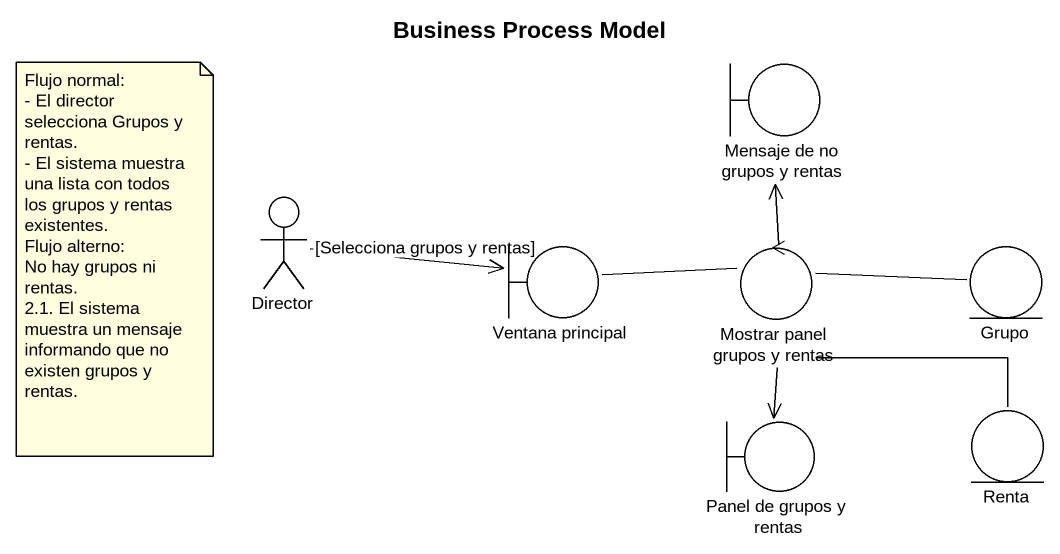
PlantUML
@startuml
title Business Process Model
boundary "Mensaje de no grupos y rentas" as Mensaje_de_no_grupos_y
actor Director
boundary "Ventana principal" as Ventana_principal
control "Mostrar panel grupos y rentas" as Mostrar_panel_grupos_y
entity Grupo
boundary "Panel de grupos y rentas" as Panel_de_grupos_y_rentas
entity Renta
Director -right-> Ventana_principal : [Selecciona grupos y rentas]
Ventana_principal -right- Mostrar_panel_grupos_y
Mostrar_panel_grupos_y -up-> Mensaje_de_no_grupos_y
Mostrar_panel_grupos_y -right- Grupo
Mostrar_panel_grupos_y --> Panel_de_grupos_y_rentas
Mostrar_panel_grupos_y -- Renta
note as N1
  Flujo normal:
  - El director selecciona Grupos y rentas.
  - El sistema muestra una lista con todos los grupos y rentas existentes.
  Flujo alterno:
  No hay grupos ni rentas.
  2.1. El sistema muestra un mensaje informando que no existen grupos y rentas.
end note
@enduml
